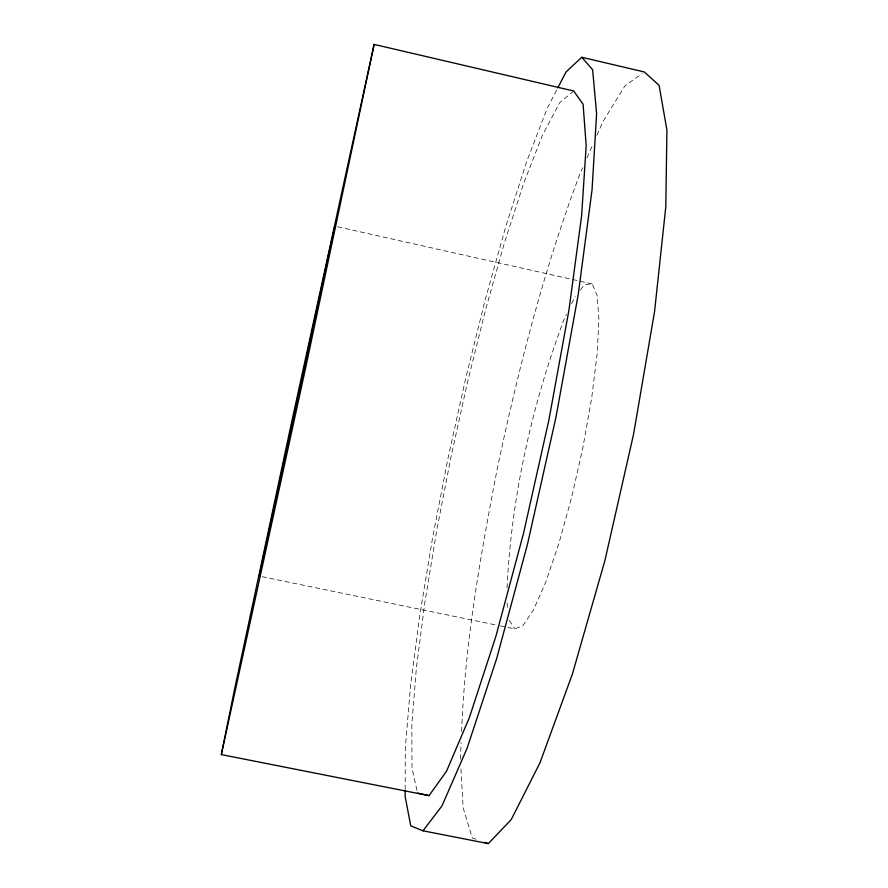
<?xml version="1.0" encoding="UTF-8"?>
<svg xmlns="http://www.w3.org/2000/svg" width="888" height="888" viewBox="0 0 888 888"><rect width="100%" height="100%" fill="white"/><g stroke="black" fill="none" stroke-linecap="round" stroke-linejoin="round"><path stroke-width="0.67" stroke-dasharray="4.44 3.33" d="M405.15 789.554L405.317 748.162L410.489 686.202L419.835 614.918L432.578 537.862L448.085 457.964L465.812 377.789L485.203 299.822L505.694 226.74L526.628 161.716L547.108 108.58L557.187 89.066M507.048 587.9C511.499 495.793 532.067 404.251 564.579 318.037L566.344 314.441M460.384 759.162L461.127 742.557M461.616 731.479C464.946 642.923 480.541 555.355 497.291 468.509C518.426 368.687 543.811 269.497 579.908 173.948L582.65 167.71M587.046 157.731L592.54 145.255M596.925 135.276L602.963 121.556L624.974 85.814L642.202 73.515M571.65 303.663L575.191 296.481M580.341 289.988L584.637 284.571L592.185 283.883L597.147 295.393L598.912 319.192L597.113 354.201L591.686 398.046L582.972 447.119L571.728 497.036L558.963 543.278L545.854 581.851L533.533 609.812L522.943 625.596L514.751 628.882L498.446 625.507M573.715 91.009L559.673 102.708L542.59 134.876L523.842 182.861L504.539 242.424L485.525 309.934L467.477 382.306L450.993 456.876L436.596 531.146L424.853 602.519L416.372 668.109L411.832 724.53L411.988 767.732L417.538 793.062M262.127 576.689L497.091 625.23M337.562 226.773L592.185 283.883M476.012 839.26L472.316 837.95L463.17 807.914L460.85 767.288M509.346 620.379L514.751 628.882M507.037 602.897L507.925 609.623"/><path stroke-width="1.33" d="M405.15 790.942L405.128 796.458L410.778 825.895L422.977 830.802L488.333 843.6L511.211 819.613L539.971 762.825L572.349 674.203L604.895 560.583L633.51 434.498L654.545 311.677L665.8 206.793L666.921 129.981L659.085 85.348L644.355 71.984L581.773 57.265L566 71.995L557.819 87.845M374.126 44.4L305.716 367.477L221.312 754.589L429.026 795.637L446.52 771.228L469.375 717.604L495.915 636.241L523.487 533.466L548.851 420.268L568.931 310.112L581.629 215.606L586.18 145.665L583.094 104.262L573.715 91.009L374.126 44.4L291.508 422.699L234.621 688.933L221.312 754.589M422.977 830.802L441.958 805.949L467.11 748.229L496.636 658.685L527.483 544.255L555.888 417.626L578.21 294.605L592.041 189.921L596.603 113.62L592.629 69.752L581.773 57.265M417.538 793.062L429.026 795.637M484.637 842.301L488.333 843.6M260.817 568.942L259.407 576.123L334.865 226.174L260.817 568.942"/></g></svg>
